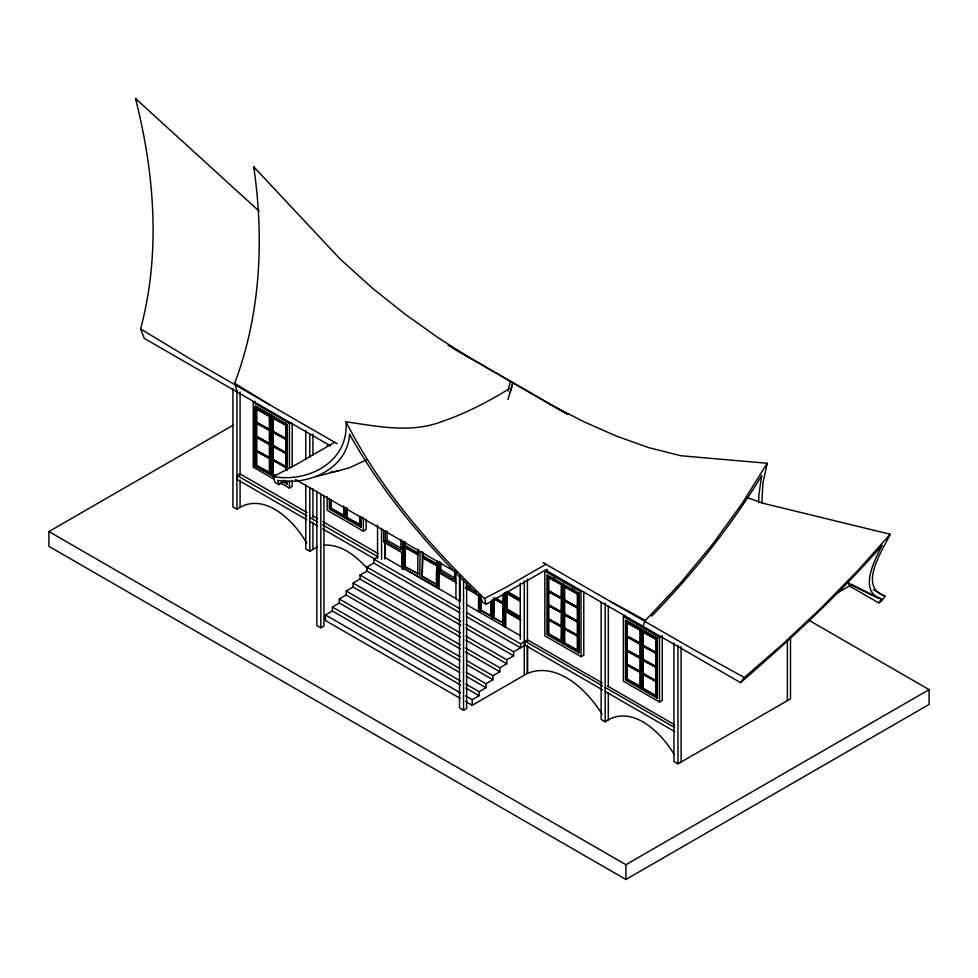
<?xml version="1.0" encoding="UTF-8"?>
<svg xmlns="http://www.w3.org/2000/svg" width="978" height="978" viewBox="0 0 978 978"><rect width="100%" height="100%" fill="white"/><g stroke="black" fill="none" stroke-linecap="round" stroke-linejoin="round"><path stroke-width="1.47" d="M307.141 512.606L240.087 473.902L237.202 475.565L237.202 479.562L306.884 519.783M384.782 557.436L384.782 541.47M402.814 561.286L402.557 569L402.557 541.066M402.887 553.67L403.022 541.482M404.672 566.543L418.229 573.78L404.672 566.543L404.88 547.374L413.217 551.592M417.973 549.135L417.924 553.548L404.892 546.03L404.941 541.604M405.185 566.25L405.393 547.081M404.892 546.03L405.442 542.79M417.704 574.062L417.912 554.893L404.88 547.374M419.782 577.668L420.063 551.775M437.484 565.602L436.75 585.064L422.166 576.641L422.374 557.472L437.484 565.602L437.411 571.494M437.521 561.311L436.97 564.55L422.386 556.127L422.435 551.702M422.166 576.641L422.887 557.179M422.386 556.127L422.936 552.888M436.97 564.55L437.007 561.604M439.073 588.805L439.379 561.384M479.428 595.37L479.244 611.971L479.159 595.969M491.372 601.299L490.687 616.201L480.858 610.529L481.005 597.375M480.858 610.529L481.494 600.015M490.687 616.201L490.846 601.592M492.24 619.477L492.46 599.856M492.105 619.563L492.337 599.93M493.597 618.047L493.829 599.037L503.462 603.952L494.391 598.719L493.597 618.047L503.23 622.962L494.159 617.729M502.668 623.279L502.9 604.282M503.022 594.172L502.912 602.937L493.841 597.705M504.098 626.495L504.501 593.267M758.659 502.888L758.928 494.477L761.691 475.748C730.578 526.592 693.219 573.536 651.605 616.177M509.025 388.926C487.998 401.701 466.164 413.315 442.802 421.212C411.42 433.645 378.156 426.396 346.004 421.811C348.999 461.873 308.51 482.875 273.265 476.567L274.904 482.325L278.926 484.648L285.295 480.968M330.735 446.017L144.341 338.412L140.587 328.95C160.857 253.608 154.536 173.436 135.502 98.521L259.158 211.175M551.201 404.978L583.597 421.604L616.006 435.931L648.402 447.545L680.798 455.736L767.229 463.254L762.938 482.949L761.838 503.169M507.875 391.078L510.455 381.444M510.223 392.435L512.839 382.826L507.937 399.489M237.226 392.031L234.659 383.266C260.613 314.549 264.317 238.987 253.705 166.773L340.136 259.06L372.545 288.278L404.941 314.072L437.337 337.153L469.733 357.936M642.888 626.238L645.443 620.431L680.321 583.218L713.011 543.658L742.326 503.181L767.229 463.254M746.385 497.313L763.195 503.303L890.225 534.257C882.841 549.88 857.254 587.008 885.139 596.213L881.374 601.323L878.696 602.864L849.442 585.981L836.288 593.573M545.345 569.929L740.554 682.632L744.319 677.51L783.928 643.035L822.364 606.788L858.232 570.088L890.225 534.257M878.696 602.864L881.471 599.111L877.462 596.91M305.772 485.21L305.772 549.025L309.794 551.335L317.288 546.788M601.152 602.521L601.152 719.502L605.174 721.813C631.421 703.353 661.483 732.522 674.16 754.564M232.935 388.413L232.935 506.91L236.957 509.232C263.779 490.589 294.195 520.712 306.75 543.303M273.913 479.11L253.241 467.166L253.241 402.459L255.087 401.396M254.965 406.628L271.248 415.442L271.248 474.978L254.965 466.176L255.478 406.335L287.104 424.696L287.104 470.491M256.346 409.036L269.683 416.347L256.346 409.036L256.346 422.239L269.683 429.538L256.346 422.239M808.94 620.272L929.1 689.637L929.1 704.429L625.908 879.479L48.9 546.335L48.9 531.555L233.449 425.002M256.346 423.119L269.683 430.43L256.346 423.119L256.346 436.322L269.683 443.621L256.346 436.322M271.847 415.283L271.334 475.125M272.728 417.997L286.065 425.296L285.723 438.694L272.728 431.188L272.728 417.997L284.769 424.538M256.346 437.203L269.683 444.513L256.346 437.203L256.346 450.406L269.683 457.704L256.346 450.406M272.728 431.188L286.065 438.499M272.728 432.08L286.065 439.379L285.723 452.777L272.728 445.271L272.728 432.08L286.065 439.379M287.104 424.696L285.001 422.875M253.241 402.459L289.427 423.352L291.273 422.288M256.346 451.286L269.683 458.596L256.346 451.286L256.346 465.381L269.683 472.68L256.346 465.381M272.728 445.271L286.065 452.582M272.728 446.164L286.065 453.462L285.723 466.861L272.728 459.354L272.728 446.164L286.065 453.462M254.965 466.176L255.478 406.335M272.728 459.354L286.065 466.665M275.319 475.834L272.728 474.33L273.07 460.039L286.065 467.545L286.065 470.369M272.728 474.33L275.674 475.626M272.728 460.247L286.065 467.545M327.178 445.565L329.024 444.501M334.586 442.362L295.711 464.807L273.265 476.567M286.065 481.628L283.119 480.332M280.38 482.839L289.427 488.059L292.19 486.457L292.19 480.442M330.711 508.23L344.048 515.54L330.711 508.23L330.711 499.782M346.664 507.582L346.664 517.448L360.002 524.746L360.002 516.298M346.664 517.448L360.002 524.746M327.178 496.726L327.178 510.271L363.364 531.164L366.127 529.563L366.127 519.037M385.32 530.602L385.32 541.189L387.092 540.162L401.359 548.413M459.77 612.705L373.853 563.096L373.853 559.11L377.875 556.775L322.654 524.905M460.785 625.26L366.933 571.079L366.933 567.081L373.853 563.096M460.479 637.057L360.026 579.062L360.026 575.064L366.933 571.079M402.557 553.035L404.33 552.008M383.657 530.149L383.657 542.118L403.523 553.597L404.647 552.949L402.973 551.971L401.848 552.619L401.848 568.585L403.523 569.551L404.647 568.903L404.647 552.949M460.173 648.854L353.107 587.044L353.107 583.047L360.026 579.062M459.88 660.651L346.2 595.015L346.2 591.03L353.107 587.044M459.574 672.448L339.293 602.998L339.293 599.013L346.2 595.015M460.589 685.003L332.373 610.981L332.373 606.996L339.293 602.998M401.848 568.585L402.973 567.937M460.283 698.402L325.466 620.553L325.466 614.966L332.373 610.981M316.823 491.836L316.823 625.517L320.833 627.839L323.975 626.03L323.975 495.381M436.445 587.289L436.445 571.323L437.569 570.675M439.073 561.873L439.073 570.944L440.846 569.929L455.125 578.169M545.822 564.318L506.946 586.763L484.501 598.524C430.381 546.653 380.222 488.988 346.004 421.811M278.926 484.648L277.715 480.406C308.926 485.834 347.459 468.633 349.586 434.232C383.853 495.589 430.369 549.257 480.919 597.717L482.13 601.971L486.139 604.294L546.457 569.465M583.78 591.886L583.78 655.089L581.018 656.678L544.844 635.798L544.844 571.091L547.607 569.489M479.66 610.92L478.535 611.568L478.535 595.602M548.365 577.423L561.714 584.722L561.36 598.12L548.365 590.614L548.365 577.423L560.406 583.964M505.051 627.057L505.051 611.091L505.797 610.651L505.797 626.617L505.051 627.057L503.377 626.079L503.377 610.125L504.122 609.685M520.272 601.36L506.005 593.12L506.005 609.746L507.191 609.062L520.162 616.556M548.365 590.614L561.714 597.925M548.365 591.507L561.714 598.805L561.36 612.204L548.365 604.697L548.365 591.507L561.714 598.805M564.318 586.629L577.656 593.927L564.318 586.629L564.318 599.82L577.656 607.13L564.318 599.82M503.377 626.079L504.122 625.651M548.365 604.697L561.714 612.008M548.365 605.59L561.714 612.888L561.36 626.287L548.365 618.781L548.365 605.59L560.406 612.142M564.318 600.712L577.656 608.01L564.318 600.712L564.318 613.903L577.656 621.213L564.318 613.903M579.221 593.023L578.707 652.864M548.365 618.781L561.714 626.091M548.365 619.673L561.714 626.971L561.36 641.262L548.365 633.756L548.365 619.673L561.714 626.971M564.318 614.795L577.656 622.094L564.318 614.795L564.318 627.998L577.656 635.297L564.318 627.998M466.372 612.521L520.565 643.817L527.484 639.82L602.277 683.011M466.066 624.319L513.658 651.8L525.1 645.187L602.521 689.893M548.365 633.756L561.714 641.055M465.772 636.116L506.738 659.771L513.658 655.786L513.658 651.8M564.318 628.878L577.656 636.177L564.318 628.878L564.318 642.962L577.656 650.26L564.318 642.962M465.467 647.913L499.831 667.754L506.738 663.769L506.738 659.771M466.482 660.48L492.924 675.737L499.831 671.752L499.831 667.754M466.176 672.277L486.005 683.72L492.924 679.722L492.924 675.737M465.883 684.062L479.098 691.703L486.005 687.705L486.005 683.72M465.577 695.859L472.191 699.686L479.098 695.688L479.098 691.703M662.302 635.749L662.289 700.468L659.539 702.045L623.365 681.165L623.365 616.458L625.211 615.394M459.513 575.724L459.513 707.889L463.535 710.211L466.665 708.402L466.665 582.313M465.577 701.446L472.191 705.272L527.484 673.341C557.851 661.421 587.093 690.199 602.093 714.172M626.898 622.79L640.235 630.089L626.898 622.79L626.898 635.981L640.235 643.292L626.898 635.981M626.898 636.874L640.235 644.172L626.898 636.874L626.898 650.064L640.235 657.375L626.898 650.064M625.504 620.382L641.788 629.184M641.458 689.135L641.458 629.587L644.6 630.81M642.839 631.996L656.177 639.294L655.835 652.693L642.839 645.199L642.839 631.996L656.177 639.294M626.898 650.957L640.235 658.255L626.898 650.957L626.898 664.16L640.235 671.458L626.898 664.16M642.839 645.199L656.177 652.497M642.839 646.079L656.177 653.377L655.835 666.776L642.839 659.282L642.839 646.079L656.177 653.377M641.458 629.587L657.742 638.389M623.365 616.458L659.539 637.35L661.385 636.287M626.898 665.04L640.235 672.338L626.898 665.04L626.898 679.123L640.235 686.422L626.898 679.123M642.839 659.282L656.177 666.58M642.839 660.162L656.177 667.461L655.835 680.859L642.839 673.365L642.839 660.162L656.177 667.461M642.839 673.365L656.177 680.664M642.839 674.245L656.177 681.544L655.835 695.835L642.839 688.329L642.839 674.245L656.177 681.544M642.839 688.329L656.177 695.639M740.554 682.632C790.004 639.783 838.818 594.82 882.107 545.259C875.224 559.184 857.535 591.225 881.471 599.111M673.94 643.023L673.94 761.52L677.962 763.842L790.505 698.867L790.505 636.58M48.9 531.555L625.908 864.686L929.1 689.637M366.285 459.929L349.219 467.875L316.065 476.616M330.442 472.301L338.828 470.797M323.669 545.149C341.395 543.89 356.726 556.433 367.704 569.074M847.095 582.974L874.479 596.067L851.325 584.392M851.141 584.379L877.841 598.059M610.382 601.494L645.443 620.431M873.244 589.648L885.139 596.213M744.319 677.51L692.779 649.062L542.998 562.582M448.132 345.21L567.815 414.305M452.997 348.278L567.521 414.391M337.117 443.719L192.116 360.002L140.587 328.95M544.844 571.091L581.018 591.971L581.018 656.678M552.753 577.754L555.382 579.269M571.335 588.475L573.964 589.991M507.191 591.384L520.162 598.878M511.078 594.685L513.682 596.177M506.005 592.069L520.272 600.309M295.625 479.575L456.604 572.521M405.405 545.736L418.45 553.267M422.899 555.834L437.496 564.257M495.712 598.133L503.474 602.619M415.821 553.096L418.437 554.612M422.374 557.472L436.958 565.895M466.384 584.648L470.271 586.898M439.073 570.944L454.648 579.942L454.648 570.871M465.907 586.421L476.286 592.411M506.005 609.746L520.272 617.986M274.525 476.971L255.392 465.931L255.392 406.188L287.275 424.599L287.275 469.403M282.177 481.384L287.275 484.33L287.275 481.347M385.32 541.189L400.894 550.174L400.894 539.599M436.445 571.323L456.31 582.79M465.394 588.01L480.222 596.568L480.222 612.534M520.761 619.991L503.682 610.125L503.682 626.079M503.377 610.125L520.724 620.138M422.679 576.348L437.264 584.771M481.384 610.235L491.2 615.908M312.398 515.65L317.654 518.682M322.911 521.714L378.131 553.597M402.423 567.619L384.867 557.484L384.867 542.973M403.767 568.414L456.31 598.756M466.616 604.685L520.846 635.993M607.521 686.043L674.453 724.674M602.521 685.896L525.1 641.201L525.1 645.187M605.137 687.412L674.698 727.571M237.202 475.565L306.884 515.797M309.513 517.313L317.398 521.861M605.137 691.409L674.698 731.556M309.513 521.298L317.398 525.858M322.654 528.89L375.246 559.257M373.853 559.11L459.77 608.707M466.372 616.519L520.565 647.803L520.565 643.817M366.933 567.081L460.785 621.274M466.066 628.316L513.658 655.786M360.026 575.064L460.479 633.072M465.772 640.113L506.738 663.769M353.107 583.047L460.173 644.857M465.467 651.91L499.831 671.752M346.2 591.03L459.88 656.654M466.482 664.465L492.924 679.722M339.293 599.013L459.574 668.451M466.176 676.263L486.005 687.705M332.373 606.996L460.589 681.018M465.883 688.06L479.098 695.688M325.466 614.966L460.283 692.815M404.647 568.903L437.496 587.888L437.411 561.409M234.659 383.266L269.732 404.819M135.502 98.521L136.957 101.015M253.705 166.773L255.001 169.451M484.501 598.524L486.139 604.294M849.442 583.047L849.442 585.981M787.363 639.918L787.363 700.676M681.091 646.58L681.091 762.033M677.962 645.346L677.962 763.842M659.539 637.35L659.539 702.045M657.228 638.695L657.228 698.243M655.835 639.502L655.835 652.693M655.835 653.585L655.835 666.776M655.835 667.668L655.835 680.859M655.835 681.752L655.835 695.835M643.182 631.8L643.182 644.991M643.182 645.883L643.182 659.074M643.182 659.967L643.182 673.157M643.182 674.05L643.182 688.133M641.275 629.49L641.275 689.025M639.881 630.284L639.881 643.487M639.881 644.368L639.881 657.571M639.881 658.463L639.881 671.654M639.881 672.546L639.881 686.629M627.24 622.583L627.24 635.786M627.24 636.666L627.24 649.869M627.24 650.761L627.24 663.952M627.24 664.844L627.24 678.928M625.908 864.686L625.908 879.479M608.304 606.067L608.304 686.593M608.304 692.668L608.304 720.004M605.174 603.328L605.174 721.813M577.313 594.123L577.313 607.326M577.313 608.206L577.313 621.409M577.313 622.301L577.313 635.492M577.313 636.385L577.313 650.468M564.661 586.421L564.661 599.624M564.661 600.504L564.661 613.707M564.661 614.6L564.661 627.79M564.661 628.683L564.661 642.766M563.267 643.365L563.267 583.817L562.925 643.769M561.36 584.917L561.36 598.12M561.36 599.001L561.36 612.204M561.36 613.084L561.36 626.287M561.36 627.167L561.36 641.262M548.719 577.216L548.719 590.419M548.719 591.299L548.719 604.502M548.719 605.382L548.719 618.585M548.719 619.465L548.719 633.561M527.484 645.284L527.484 673.341M527.411 579.123L527.411 641.409M527.411 645.969L527.411 673.304M524.269 580.932L524.269 675.113M520.259 583.169L520.259 639.38M507.191 592.436L507.191 609.062M504.342 592.729L504.342 626.641M472.191 699.686L472.191 705.272M463.535 579.563L463.535 710.211M459.966 575.467L459.966 601.287L455.944 598.964L455.944 570.944M440.846 562.362L440.846 569.929M438.12 572.289L438.12 588.255M403.523 553.597L403.523 569.551M387.092 531.091L387.092 540.162M384.721 540.81L384.721 559.037M381.579 528.254L381.579 559.33M377.557 525.1L377.557 558.524M363.364 517.619L363.364 531.164M361.212 516.995L361.212 527.448L329.317 509.037L329.317 498.352M361.041 516.665L361.041 527.35M359.647 516.494L359.647 524.941M347.007 508.792L347.007 517.24M345.087 507.46L345.271 518.242M343.706 505.883L343.706 515.736M331.053 499.587L331.053 508.034M320.833 494.159L320.833 627.839M312.923 434.073L312.923 455.345M312.923 488.768L312.923 517.631M312.923 522.191L312.923 549.526M309.794 434.366L309.794 457.154M309.794 487.533L309.794 551.335M305.772 430.528L305.772 459.391M292.19 423.266L292.19 466.897M289.427 423.352L289.427 468.499M289.427 480.528L289.427 488.059M287.104 481.176L287.104 484.232M285.723 425.491L285.723 438.694M285.723 439.574L285.723 452.777M285.723 453.658L285.723 466.861M285.723 467.741L285.723 470.565M273.07 417.789L273.07 430.992M273.07 431.873L273.07 445.076M273.07 445.956L273.07 459.159M273.07 460.039L273.07 474.134M270.735 415.736L270.735 475.284M269.341 416.542L269.341 429.745M269.341 430.626L269.341 443.829M269.341 444.709L269.341 457.912M269.341 458.792L269.341 472.875M256.701 408.841L256.701 422.044M256.701 422.924L256.701 436.127M256.701 437.007L256.701 450.21M256.701 451.09L256.701 465.173M240.087 391.97L240.087 475.516M240.087 480.076L240.087 507.423M236.957 390.735L236.957 509.232M578.878 593.218L546.983 574.795L546.983 634.551L578.878 652.974L578.878 593.218M657.399 638.585L625.504 620.162L625.504 679.93L657.399 698.341L657.399 638.585"/></g></svg>
